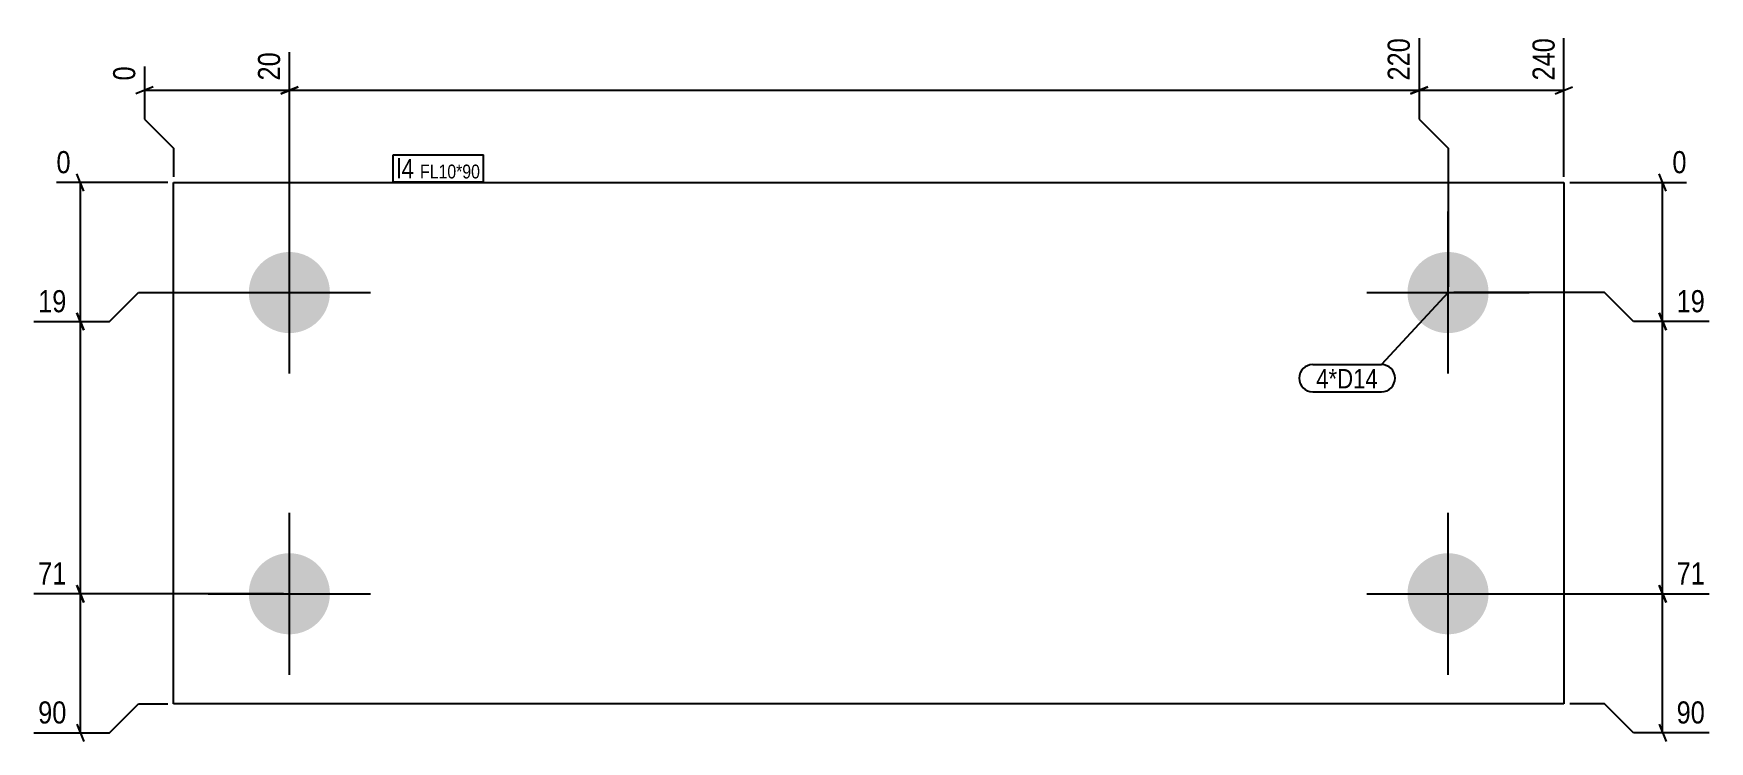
# Model space of a CAD drawing. Header units: millimetres. Extents: x 2 to 11151, y 2 to 160.
# Drawn here: x 2.3 to 291.6, y 2.4 to 124.6 of the extents above; entities that cross this region are included whole.
import ezdxf

# ---------------------------------------------------------------- set-up
doc = ezdxf.new("R2010")
doc.units = ezdxf.units.MM
for name, color, linetype in [('MÅLSÆTNING', 7, 'Continuous'), ('STÅL', 7, 'Continuous'), ('TEKST', 7, 'Continuous')]:
    doc.layers.add(name, color=color, linetype=linetype)
doc.styles.add('Arial Narrow', font='ARIALN.TTF', dxfattribs={"height": 0.2})

msp = doc.modelspace()

# ---------------------------------------------------------------- hatches: boundary and pattern name
at = {"layer": 'STÅL', "linetype": 'Continuous'}
for points in [[(46.49, 86.9, -1), (46.49, 72.9, -1)], [(246.49, 86.9, -1), (246.49, 72.9, -1)], [(46.49, 34.9, -1), (46.49, 20.9, -1)], [(246.49, 34.9, -1), (246.49, 20.9, -1)]]:
    msp.add_hatch(color=96, dxfattribs=at).paths.add_polyline_path(points)

# ---------------------------------------------------------------- linework, layer by layer
at = {"layer": 'MÅLSÆTNING', "color": 7, "linetype": 'Continuous'}
for p, q in [((241.49, 123.82), (241.49, 109.81)), ((241.49, 123.82), (241.49, 109.81)), ((266.49, 99.9), (266.49, 123.82)), ((21.49, 118.94), (21.49, 109.81)), ((46.49, 80.9), (46.49, 121.38)), ((46.49, 80.9), (46.49, 121.38)), ((22.99, 115.41), (19.99, 114.21)), ((21.49, 114.81), (46.49, 114.81)), ((47.99, 115.41), (44.99, 114.21)), ((44.99, 114.21), (47.99, 115.41)), ((46.49, 114.81), (241.49, 114.81)), ((242.99, 115.41), (239.99, 114.21)), ((239.99, 114.21), (242.99, 115.41)), ((241.49, 114.81), (266.49, 114.81)), ((264.99, 114.21), (267.99, 115.41)), ((21.49, 109.81), (26.49, 104.81)), ((241.49, 109.81), (246.49, 104.81)), ((241.49, 109.81), (246.49, 104.81)), ((26.49, 104.81), (26.49, 99.9)), ((246.49, 104.81), (246.49, 80.9)), ((246.49, 104.81), (246.49, 80.9)), ((25.49, 98.9), (6.29, 98.9)), ((11.03, 97.4), (9.83, 100.4)), ((10.43, 74.9), (10.43, 98.9)), ((267.49, 98.9), (287.65, 98.9)), ((284.12, 97.4), (282.92, 100.4)), ((283.52, 74.9), (283.52, 98.9)), ((15.43, 74.9), (20.43, 79.9)), ((15.43, 74.9), (20.43, 79.9)), ((20.43, 79.9), (45.49, 79.9)), ((20.43, 79.9), (45.49, 79.9)), ((273.52, 79.9), (247.49, 79.9)), ((273.52, 79.9), (247.49, 79.9)), ((278.52, 74.9), (273.52, 79.9)), ((278.52, 74.9), (273.52, 79.9)), ((9.83, 76.4), (11.03, 73.4)), ((11.03, 73.4), (9.83, 76.4)), ((282.92, 76.4), (284.12, 73.4)), ((284.12, 73.4), (282.92, 76.4)), ((2.4, 74.9), (15.43, 74.9)), ((2.4, 74.9), (15.43, 74.9)), ((10.43, 27.9), (10.43, 74.9)), ((291.55, 74.9), (278.52, 74.9)), ((291.55, 74.9), (278.52, 74.9)), ((283.52, 27.9), (283.52, 74.9)), ((9.83, 29.4), (11.03, 26.4)), ((11.03, 26.4), (9.83, 29.4)), ((282.92, 29.4), (284.12, 26.4)), ((284.12, 26.4), (282.92, 29.4)), ((45.49, 27.9), (2.4, 27.9)), ((45.49, 27.9), (2.4, 27.9)), ((10.43, 3.9), (10.43, 27.9)), ((247.49, 27.9), (291.55, 27.9)), ((247.49, 27.9), (291.55, 27.9)), ((283.52, 3.9), (283.52, 27.9)), ((15.43, 3.9), (20.43, 8.9)), ((20.43, 8.9), (25.49, 8.9)), ((273.52, 8.9), (267.49, 8.9)), ((278.52, 3.9), (273.52, 8.9)), ((2.4, 3.9), (15.43, 3.9)), ((9.83, 5.4), (11.03, 2.4)), ((291.55, 3.9), (278.52, 3.9)), ((282.92, 5.4), (284.12, 2.4))]:
    msp.add_line(p, q, dxfattribs=at)
at = {"layer": 'STÅL', "color": 2, "linetype": 'Continuous'}
for p, q in [((26.49, 8.9), (26.49, 98.9)), ((26.49, 98.9), (266.49, 98.9)), ((266.49, 98.9), (266.49, 8.9)), ((266.49, 8.9), (26.49, 8.9))]:
    msp.add_line(p, q, dxfattribs=at)
at = {"layer": 'STÅL', "color": 96, "linetype": 'Continuous'}
for p, q in [((46.49, 65.9), (46.49, 93.9)), ((246.49, 65.9), (246.49, 93.9)), ((32.49, 79.9), (60.49, 79.9)), ((232.49, 79.9), (260.49, 79.9)), ((46.49, 13.9), (46.49, 41.9)), ((246.49, 13.9), (246.49, 41.9)), ((32.49, 27.9), (60.49, 27.9)), ((232.49, 27.9), (260.49, 27.9))]:
    msp.add_line(p, q, dxfattribs=at)

# ---------------------------------------------------------------- wipeouts: each hides what was drawn before it
at = {"color": 0}
msp.add_wipeout([(234.39, 63.36), (234.39, 66.86), (223.73, 66.86), (223.73, 63.36)], dxfattribs=at).dxf.layer = 'TEKST'

# ---------------------------------------------------------------- next in the draw order: wipeouts: each hides what was drawn before it
at = {"color": 0, "linetype": 'Continuous'}
for points in [[(240.69, 124.62), (235.09, 124.62), (235.09, 115.71), (240.69, 115.71)], [(265.69, 124.62), (260.09, 124.62), (260.09, 115.71), (265.69, 115.71)], [(45.69, 122.18), (40.09, 122.18), (40.09, 115.71), (45.69, 115.71)], [(20.69, 119.74), (15.09, 119.74), (15.09, 115.71), (20.69, 115.71)], [(9.53, 99.7), (9.53, 105.3), (5.49, 105.3), (5.49, 99.7)], [(288.45, 99.7), (288.45, 105.3), (284.42, 105.3), (284.42, 99.7)], [(8.8, 75.7), (8.8, 81.3), (2.33, 81.3), (2.33, 75.7)], [(291.62, 75.7), (291.62, 81.3), (285.15, 81.3), (285.15, 75.7)], [(8.8, 28.7), (8.8, 34.3), (2.33, 34.3), (2.33, 28.7)], [(291.62, 28.7), (291.62, 34.3), (285.15, 34.3), (285.15, 28.7)], [(8.8, 4.7), (8.8, 10.3), (2.33, 10.3), (2.33, 4.7)], [(291.62, 4.7), (291.62, 10.3), (285.15, 10.3), (285.15, 4.7)]]:
    msp.add_wipeout(points, dxfattribs=at).dxf.layer = 'MÅLSÆTNING'
at = {"color": 0}
for points in [[(68, 99.6), (68, 103.1), (65.01, 103.1), (65.01, 99.6)], [(234.39, 63.36), (234.39, 66.86), (223.73, 66.86), (223.73, 63.36)]]:
    msp.add_wipeout(points, dxfattribs=at).dxf.layer = 'TEKST'

# ---------------------------------------------------------------- next in the draw order: linework, layer by layer
at = {"layer": 'TEKST', "color": 7, "linetype": 'Continuous'}
for p, q in [((246.49, 79.9), (234.99, 67.46)), ((223.13, 67.46), (234.99, 67.46)), ((223.13, 62.76), (234.99, 62.76))]:
    msp.add_line(p, q, dxfattribs=at)
for centre, start, end in [((223.13, 65.11), 90, 270), ((234.99, 65.11), 270, 90)]:
    msp.add_arc(centre, 2.35, start, end, dxfattribs=at)

# ---------------------------------------------------------------- next in the draw order: texts
at = {"layer": 'MÅLSÆTNING', "color": 3, "linetype": 'Continuous', "style": 'Arial Narrow'}
for s, height, p in [('220', 3.818, (239.89, 116.51)), ('240', 3.818, (264.89, 116.51)), ('0', 3.82, (19.89, 116.51)), ('20', 3.818, (44.89, 116.51))]:
    msp.add_text(s, height=height, rotation=90.0002, dxfattribs=at).set_placement(p)
for s, height, p in [('0', 3.82, (6.29, 100.5)), ('0', 3.82, (285.22, 100.5)), ('19', 3.818, (3.13, 76.5)), ('19', 3.818, (285.95, 76.5)), ('71', 3.818, (3.13, 29.5)), ('71', 3.818, (285.95, 29.5)), ('90', 3.818, (3.13, 5.5)), ('90', 3.818, (285.95, 5.5))]:
    msp.add_text(s, height=height, dxfattribs=at).set_placement(p)
at = {"layer": 'TEKST', "color": 3, "style": 'Arial Narrow'}
msp.add_text('4*D14', height=3.34, dxfattribs=at).set_placement((223.73, 63.36))

# ---------------------------------------------------------------- next in the draw order: wipeouts: each hides what was drawn before it
at = {"color": 0}
msp.add_wipeout([(68, 99.6), (68, 103.1), (65.01, 103.1), (65.01, 99.6)], dxfattribs=at).dxf.layer = 'TEKST'

# ---------------------------------------------------------------- next in the draw order: linework, layer by layer
at = {"layer": 'TEKST', "color": 7, "linetype": 'Continuous'}
for p, q in [((64.41, 103.7), (80, 103.7)), ((64.41, 99), (64.41, 103.7))]:
    msp.add_line(p, q, dxfattribs=at)

# ---------------------------------------------------------------- next in the draw order: wipeouts: each hides what was drawn before it
at = {"color": 0}
msp.add_wipeout([(79.4, 99.6), (79.4, 102.1), (69.05, 102.1), (69.05, 99.6)], dxfattribs=at).dxf.layer = 'TEKST'

# ---------------------------------------------------------------- next in the draw order: wipeouts: each hides what was drawn before it
msp.add_wipeout([(79.4, 99.6), (79.4, 102.1), (69.05, 102.1), (69.05, 99.6)], dxfattribs=at).dxf.layer = 'TEKST'

# ---------------------------------------------------------------- next in the draw order: linework, layer by layer
at = {"layer": 'TEKST', "color": 7, "linetype": 'Continuous'}
for p, q in [((80, 99), (80, 103.7)), ((64.41, 99), (80, 99))]:
    msp.add_line(p, q, dxfattribs=at)

# ---------------------------------------------------------------- next in the draw order: texts
at = {"layer": 'TEKST', "color": 3, "style": 'Arial Narrow'}
for s, height, p in [('l4', 3.34, (65.01, 99.6)), ('FL10*90', 2.386, (69.05, 99.6))]:
    msp.add_text(s, height=height, dxfattribs=at).set_placement(p)

doc.saveas('drawing.dxf')
